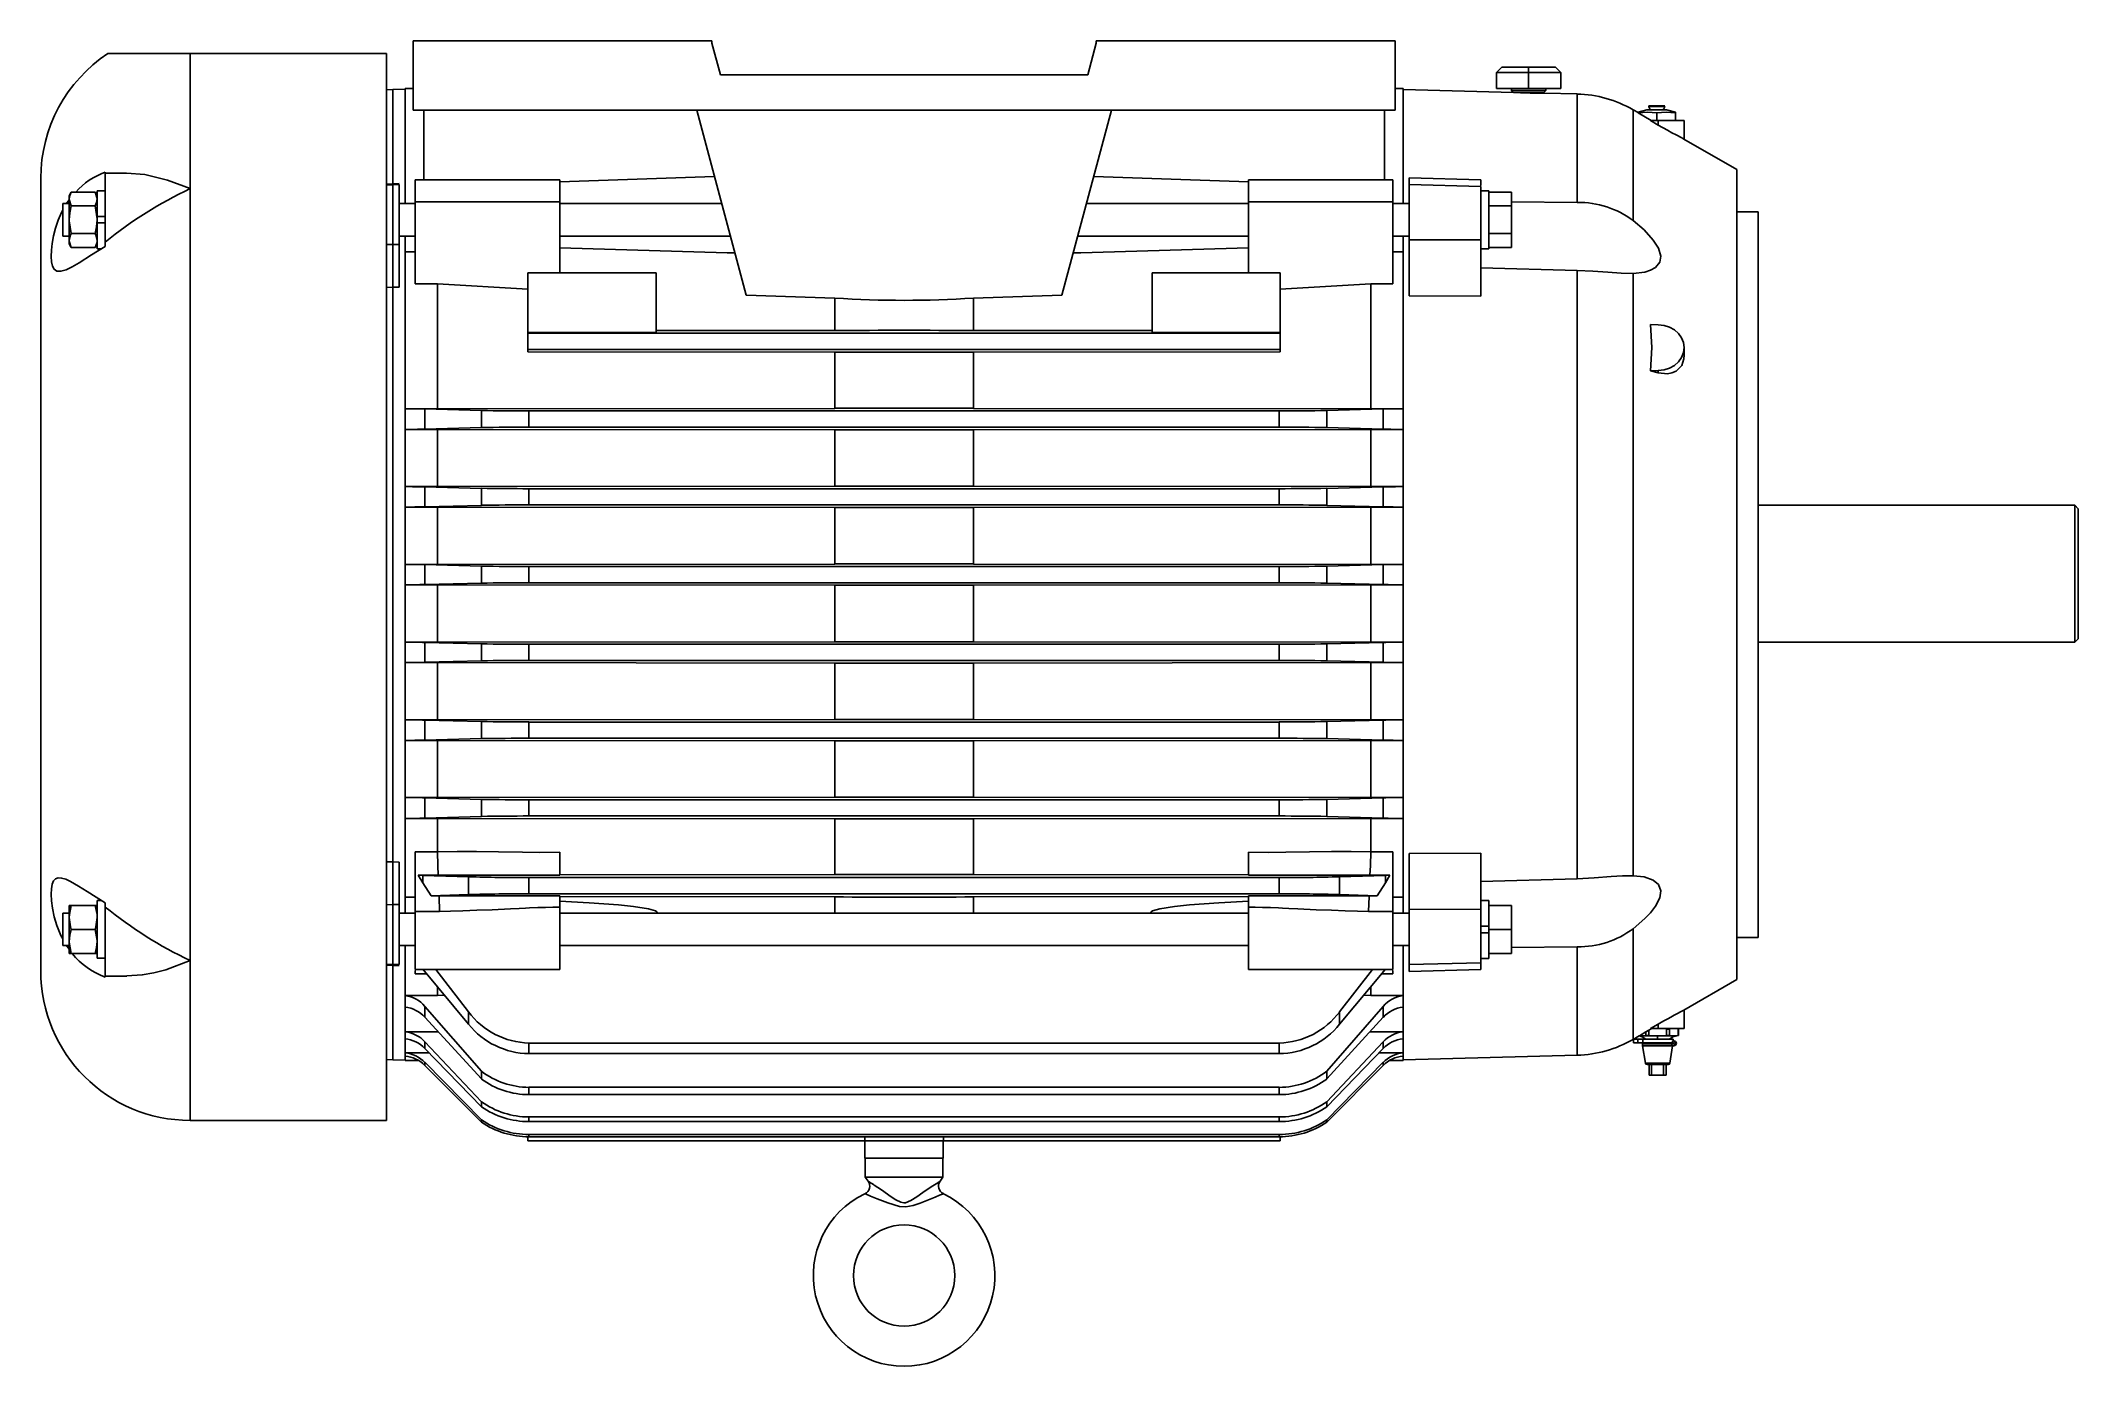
# Paper-space layout '_Back' of a CAD drawing. Header units: inches. Extents: x -10.1 to 13.8, y -9.3 to 6.2.
import ezdxf

# ---------------------------------------------------------------- set-up
doc = ezdxf.new("R2010")
doc.units = ezdxf.units.IN
doc.header["$MEASUREMENT"] = 0

psp = doc.layouts.new('_Back')

# ---------------------------------------------------------------- linework, layer by layer
at = {"color": 7, "linetype": 'Continuous', "lineweight": 25}
for p, q in [((-5.75, 6.25), (-2.25, 6.25)), ((-5.75, 6.25), (-5.75, 5.436)), ((-2.25, 6.25), (-2.25, 6.222)), ((-2.25, 6.222), (-2.15, 5.85)), ((2.25, 6.222), (2.15, 5.85)), ((2.25, 6.25), (2.25, 6.222)), ((2.25, 6.25), (5.75, 6.25)), ((5.75, 6.25), (5.75, 5.436)), ((-9.325, 6.1), (-6.06, 6.1)), ((-8.36, 6.1), (-8.36, -6.39)), ((-6.06, 6.1), (-6.06, -6.39)), ((-2.15, 5.85), (2.15, 5.85)), ((6.939, 5.88), (6.999, 5.94)), ((7.689, 5.88), (6.939, 5.88)), ((6.939, 5.88), (6.939, 5.69)), ((6.999, 5.94), (7.629, 5.94)), ((7.314, 5.94), (7.314, 5.69)), ((7.629, 5.94), (7.689, 5.88)), ((7.689, 5.88), (7.689, 5.69)), ((-5.986, 5.679), (-6.06, 5.676)), ((-5.844, 5.683), (-5.986, 5.679)), ((-5.986, 4.564), (-5.986, 5.679)), ((-5.75, 5.69), (-5.844, 5.69)), ((-5.844, 4.344), (-5.844, 5.69)), ((5.844, 5.69), (5.75, 5.69)), ((5.844, 5.69), (5.844, 4.344)), ((7.136, 5.646), (5.844, 5.68)), ((7.689, 5.69), (6.939, 5.69)), ((7.114, 5.69), (7.114, 5.667)), ((7.114, 5.667), (7.134, 5.646)), ((7.514, 5.667), (7.114, 5.667)), ((7.179, 5.644), (7.492, 5.644)), ((7.492, 5.644), (7.514, 5.667)), ((7.497, 5.638), (7.492, 5.644)), ((7.883, 5.627), (7.496, 5.637)), ((7.514, 5.667), (7.514, 5.69)), ((7.883, 5.627), (7.883, 4.358)), ((8.72, 5.49), (8.722, 5.48)), ((8.908, 5.49), (8.72, 5.49)), ((8.906, 5.48), (8.908, 5.49)), ((-5.75, 5.436), (5.75, 5.436)), ((-5.625, 5.436), (-5.625, 4.622)), ((-1.849, 3.271), (-2.429, 5.436)), ((1.849, 3.271), (2.429, 5.436)), ((5.625, 5.436), (5.625, 4.622)), ((8.595, 5.409), (8.537, 5.442)), ((8.537, 5.442), (8.537, 4.146)), ((8.699, 5.443), (8.595, 5.415)), ((8.595, 5.415), (8.595, 5.408)), ((8.595, 5.408), (8.597, 5.406)), ((8.75, 5.315), (8.597, 5.406)), ((8.929, 5.443), (8.699, 5.443)), ((8.722, 5.48), (8.906, 5.48)), ((8.742, 5.315), (8.832, 5.263)), ((8.742, 5.315), (9.134, 5.315)), ((8.814, 5.406), (8.814, 5.319)), ((8.832, 5.263), (8.832, 5.315)), ((9.033, 5.415), (8.929, 5.443)), ((9.033, 5.319), (9.033, 5.415)), ((9.134, 5.099), (9.134, 5.315)), ((9.75, 4.742), (9.131, 5.099)), ((-10.11, -4.64), (-10.11, 4.64)), ((-9.355, 4.712), (-9.355, 3.843)), ((-9.104, 4.7), (-9.355, 4.7)), ((-6.06, 4.573), (-5.986, 4.575)), ((-5.986, 4.564), (-6.06, 4.561)), ((-5.986, 4.575), (-5.914, 4.577)), ((-5.914, 4.566), (-5.986, 4.564)), ((-5.986, 4.564), (-5.986, 3.864)), ((-5.914, 4.566), (-5.914, 3.365)), ((-4.032, 4.622), (-5.725, 4.622)), ((-5.725, 4.622), (-5.725, 3.403)), ((-2.221, 4.66), (-4.032, 4.597)), ((-4.032, 4.622), (-4.032, 3.532)), ((2.221, 4.66), (4.032, 4.597)), ((5.725, 4.622), (4.032, 4.622)), ((4.032, 4.622), (4.032, 3.532)), ((5.725, 4.622), (5.725, 3.403)), ((5.914, 4.646), (6.754, 4.623)), ((5.914, 3.265), (5.914, 4.646)), ((6.754, 4.544), (5.914, 4.566)), ((6.754, 4.623), (6.754, 4.557)), ((6.754, 4.544), (6.754, 3.26)), ((9.75, -4.742), (9.75, 4.742)), ((-9.777, 4.344), (-9.851, 4.344)), ((-9.851, 4.344), (-9.851, 3.964)), ((-9.807, 4.344), (-9.777, 4.387)), ((-9.752, 4.479), (-9.777, 4.436)), ((-9.777, 3.873), (-9.777, 4.436)), ((-9.752, 4.479), (-9.474, 4.479)), ((-9.752, 4.317), (-9.474, 4.317)), ((-9.449, 4.436), (-9.474, 4.479)), ((-9.355, 4.494), (-9.449, 4.494)), ((-9.449, 4.494), (-9.449, 3.814)), ((-5.725, 4.344), (-5.914, 4.344)), ((-4.032, 4.364), (-5.725, 4.364)), ((-2.136, 4.344), (-4.032, 4.344)), ((4.032, 4.344), (2.136, 4.344)), ((4.032, 4.364), (5.725, 4.364)), ((5.914, 4.344), (5.725, 4.344)), ((6.848, 4.492), (6.754, 4.492)), ((6.848, 4.492), (6.848, 3.814)), ((7.112, 4.479), (6.848, 4.479)), ((7.112, 4.317), (6.848, 4.317)), ((7.112, 4.479), (7.112, 3.829)), ((7.112, 4.365), (7.883, 4.358)), ((-9.355, 4.192), (-9.449, 4.192)), ((-9.355, 4.117), (-9.449, 4.117)), ((10, 4.249), (9.75, 4.249)), ((10, -4.249), (10, 4.249)), ((-9.851, 3.964), (-9.777, 3.964)), ((-9.777, 3.873), (-9.752, 3.829)), ((-9.752, 3.992), (-9.474, 3.992)), ((-9.752, 3.829), (-9.474, 3.829)), ((-9.474, 3.829), (-9.449, 3.873)), ((-6.06, 3.865), (-5.986, 3.864)), ((-5.986, 3.864), (-5.914, 3.863)), ((-5.914, 3.964), (-5.725, 3.964)), ((-5.844, -3.964), (-5.844, 3.964)), ((-4.032, 3.964), (-2.035, 3.964)), ((2.035, 3.964), (4.032, 3.964)), ((5.725, 3.964), (5.914, 3.964)), ((5.844, 3.964), (5.844, -3.964)), ((5.914, 3.918), (6.754, 3.92)), ((7.112, 3.992), (6.848, 3.992)), ((7.112, 3.829), (6.848, 3.829)), ((-9.449, 3.814), (-9.4, 3.814)), ((-5.844, 3.778), (-5.725, 3.778)), ((5.844, 3.778), (5.725, 3.778)), ((6.754, 3.814), (6.848, 3.814)), ((7.883, 3.56), (6.754, 3.593)), ((-6.06, 3.363), (-5.986, 3.364)), ((-5.914, 3.365), (-5.986, 3.364)), ((-5.986, -3.364), (-5.986, 3.364)), ((-5.465, 3.403), (-5.725, 3.403)), ((-5.465, 3.403), (-5.465, 1.942)), ((-5.465, 3.403), (-4.405, 3.341)), ((-4.405, 3.532), (-4.405, 2.608)), ((-2.905, 3.532), (-4.405, 3.532)), ((-2.905, 3.532), (-2.905, 2.833)), ((2.905, 3.532), (2.905, 2.833)), ((2.905, 3.532), (4.405, 3.532)), ((4.405, 3.532), (4.405, 2.608)), ((5.465, 3.403), (4.405, 3.341)), ((5.465, 3.403), (5.465, 1.942)), ((5.465, 3.403), (5.725, 3.403)), ((7.883, 3.56), (7.883, -3.56)), ((8.537, 3.526), (8.537, -3.526)), ((-0.812, 3.237), (-1.849, 3.271)), ((-0.812, 3.237), (-0.812, 2.859)), ((0.812, 3.237), (1.849, 3.271)), ((0.812, 3.237), (0.812, 2.859)), ((6.754, 3.26), (5.914, 3.265)), ((8.832, 2.926), (8.742, 2.928)), ((-4.405, 2.833), (-2.905, 2.833)), ((4.405, 2.826), (-4.405, 2.826)), ((4.405, 2.634), (-4.405, 2.634)), ((-0.812, 2.859), (-2.905, 2.857)), ((0.812, 2.859), (2.905, 2.857)), ((4.405, 2.833), (2.905, 2.833)), ((9.134, 2.55), (9.134, 2.657)), ((-4.405, 2.608), (-0.812, 2.604)), ((-0.812, 2.604), (-0.812, 1.946)), ((4.405, 2.608), (0.812, 2.604)), ((0.812, 2.604), (0.812, 1.946)), ((8.742, 2.387), (8.832, 2.389)), ((8.742, 2.387), (8.832, 2.363)), ((8.832, 2.363), (8.832, 2.389)), ((-5.465, 1.942), (-5.844, 1.942)), ((-4.95, 1.92), (-5.611, 1.939)), ((-5.611, 1.939), (-5.611, 1.703)), ((-0.812, 1.946), (-5.465, 1.942)), ((-4.95, 1.721), (-4.95, 1.92)), ((-4.393, 1.726), (-4.393, 1.916)), ((4.393, 1.916), (-4.393, 1.916)), ((0.812, 1.946), (5.465, 1.942)), ((4.393, 1.726), (4.393, 1.916)), ((4.95, 1.92), (5.611, 1.939)), ((4.95, 1.721), (4.95, 1.92)), ((5.465, 1.942), (5.844, 1.942)), ((5.611, 1.939), (5.611, 1.703)), ((-5.844, 1.7), (-5.465, 1.7)), ((-5.611, 1.703), (-4.95, 1.721)), ((-5.465, 1.7), (-0.812, 1.696)), ((-5.465, 1.7), (-5.465, 1.03)), ((4.393, 1.726), (-4.393, 1.726)), ((-0.812, 1.696), (-0.812, 1.035)), ((5.465, 1.7), (0.812, 1.696)), ((0.812, 1.696), (0.812, 1.035)), ((5.611, 1.703), (4.95, 1.721)), ((5.844, 1.7), (5.465, 1.7)), ((5.465, 1.7), (5.465, 1.03)), ((-5.465, 1.03), (-5.844, 1.03)), ((-4.95, 1.01), (-5.611, 1.027)), ((-5.611, 1.027), (-5.611, 0.793)), ((-0.812, 1.035), (-5.465, 1.03)), ((-4.95, 0.811), (-4.95, 1.01)), ((-4.393, 0.815), (-4.393, 1.005)), ((4.393, 1.005), (-4.393, 1.005)), ((0.812, 1.035), (5.465, 1.03)), ((4.393, 0.815), (4.393, 1.005)), ((4.95, 1.01), (5.611, 1.027)), ((4.95, 0.811), (4.95, 1.01)), ((5.465, 1.03), (5.844, 1.03)), ((5.611, 1.027), (5.611, 0.793)), ((-5.844, 0.791), (-5.465, 0.791)), ((-5.611, 0.793), (-4.95, 0.811)), ((-5.465, 0.791), (-0.812, 0.786)), ((-5.465, 0.791), (-5.465, 0.12)), ((4.393, 0.815), (-4.393, 0.815)), ((-0.812, 0.786), (-0.812, 0.124)), ((5.465, 0.791), (0.812, 0.786)), ((0.812, 0.786), (0.812, 0.124)), ((5.611, 0.793), (4.95, 0.811)), ((5.844, 0.791), (5.465, 0.791)), ((5.465, 0.791), (5.465, 0.12)), ((13.71, 0.812), (10, 0.812)), ((13.75, 0.772), (13.71, 0.812)), ((13.71, -0.79), (13.71, 0.812)), ((13.75, 0.772), (13.75, -0.749)), ((-5.465, 0.12), (-5.844, 0.12)), ((-4.95, 0.099), (-5.611, 0.117)), ((-5.611, 0.117), (-5.611, -0.117)), ((-0.812, 0.124), (-5.465, 0.12)), ((-4.95, -0.099), (-4.95, 0.099)), ((-4.393, -0.095), (-4.393, 0.095)), ((4.393, 0.095), (-4.393, 0.095)), ((0.812, 0.124), (5.465, 0.12)), ((4.393, -0.095), (4.393, 0.095)), ((4.95, 0.099), (5.611, 0.117)), ((4.95, -0.099), (4.95, 0.099)), ((5.465, 0.12), (5.844, 0.12)), ((5.611, 0.117), (5.611, -0.117)), ((-5.844, -0.12), (-5.465, -0.12)), ((-5.611, -0.117), (-4.95, -0.099)), ((-5.465, -0.12), (-0.812, -0.124)), ((-5.465, -0.12), (-5.465, -0.791)), ((4.393, -0.095), (-4.393, -0.095)), ((-0.812, -0.124), (-0.812, -0.786)), ((5.465, -0.12), (0.812, -0.124)), ((0.812, -0.124), (0.812, -0.786)), ((5.611, -0.117), (4.95, -0.099)), ((5.844, -0.12), (5.465, -0.12)), ((5.465, -0.12), (5.465, -0.791)), ((-5.465, -0.791), (-5.844, -0.791)), ((-4.95, -0.811), (-5.611, -0.793)), ((-5.611, -0.793), (-5.611, -1.027)), ((-0.812, -0.786), (-5.465, -0.791)), ((-4.95, -1.01), (-4.95, -0.811)), ((4.393, -0.815), (-4.393, -0.815)), ((-4.393, -1.005), (-4.393, -0.815)), ((0.812, -0.786), (5.465, -0.791)), ((4.393, -1.005), (4.393, -0.815)), ((4.95, -0.811), (5.611, -0.793)), ((4.95, -1.01), (4.95, -0.811)), ((5.465, -0.791), (5.844, -0.791)), ((5.611, -0.793), (5.611, -1.027)), ((10, -0.79), (13.71, -0.79)), ((-5.844, -1.03), (-5.465, -1.03)), ((-5.611, -1.027), (-4.95, -1.01)), ((-5.465, -1.03), (-0.812, -1.035)), ((-5.465, -1.03), (-5.465, -1.7)), ((4.393, -1.005), (-4.393, -1.005)), ((-0.812, -1.035), (-0.812, -1.696)), ((5.465, -1.03), (0.812, -1.035)), ((0.812, -1.035), (0.812, -1.696)), ((5.611, -1.027), (4.95, -1.01)), ((5.844, -1.03), (5.465, -1.03)), ((5.465, -1.03), (5.465, -1.7)), ((-5.465, -1.7), (-5.844, -1.7)), ((-4.95, -1.721), (-5.611, -1.703)), ((-5.611, -1.703), (-5.611, -1.939)), ((-0.812, -1.696), (-5.465, -1.7)), ((-4.95, -1.92), (-4.95, -1.721)), ((4.393, -1.726), (-4.393, -1.726)), ((-4.393, -1.916), (-4.393, -1.726)), ((0.812, -1.696), (5.465, -1.7)), ((4.393, -1.916), (4.393, -1.726)), ((4.95, -1.721), (5.611, -1.703)), ((4.95, -1.92), (4.95, -1.721)), ((5.465, -1.7), (5.844, -1.7)), ((5.611, -1.703), (5.611, -1.939)), ((-5.844, -1.942), (-5.465, -1.942)), ((-5.611, -1.939), (-4.95, -1.92)), ((-5.465, -1.942), (-0.812, -1.946)), ((-5.465, -1.942), (-5.465, -2.609)), ((4.393, -1.916), (-4.393, -1.916)), ((-0.812, -1.946), (-0.812, -2.604)), ((5.465, -1.942), (0.812, -1.946)), ((0.812, -1.946), (0.812, -2.604)), ((5.611, -1.939), (4.95, -1.92)), ((5.844, -1.942), (5.465, -1.942)), ((5.465, -1.942), (5.465, -2.609)), ((-5.465, -2.609), (-5.844, -2.609)), ((-4.95, -2.631), (-5.611, -2.612)), ((-5.611, -2.612), (-5.611, -2.851)), ((-0.812, -2.604), (-5.465, -2.609)), ((0.812, -2.604), (5.465, -2.609)), ((4.95, -2.631), (5.611, -2.612)), ((5.465, -2.609), (5.844, -2.609)), ((5.611, -2.612), (5.611, -2.851)), ((-5.844, -2.854), (-5.465, -2.854)), ((-5.611, -2.851), (-4.95, -2.831)), ((-5.465, -2.854), (-0.812, -2.859)), ((-5.465, -2.854), (-5.465, -3.246)), ((-4.95, -2.831), (-4.95, -2.631)), ((4.393, -2.636), (-4.393, -2.636)), ((-4.393, -2.826), (-4.393, -2.636)), ((4.393, -2.826), (-4.393, -2.826)), ((-0.812, -2.859), (-0.812, -3.512)), ((5.465, -2.854), (0.812, -2.859)), ((0.812, -2.859), (0.812, -3.512)), ((4.393, -2.826), (4.393, -2.636)), ((4.95, -2.831), (4.95, -2.631)), ((5.611, -2.851), (4.95, -2.831)), ((5.844, -2.854), (5.465, -2.854)), ((5.465, -2.854), (5.465, -3.246)), ((-5.465, -3.246), (-5.725, -3.246)), ((-5.725, -3.246), (-5.725, -4.622)), ((-4.032, -3.518), (-4.032, -3.249)), ((4.032, -3.518), (4.032, -3.249)), ((5.465, -3.246), (5.725, -3.246)), ((5.725, -3.246), (5.725, -4.622)), ((5.914, -3.265), (6.754, -3.26)), ((5.914, -4.646), (5.914, -3.265)), ((6.754, -3.26), (6.754, -4.623)), ((-6.06, -3.363), (-5.986, -3.364)), ((-5.986, -3.364), (-5.914, -3.365)), ((-5.914, -3.365), (-5.914, -4.566)), ((-5.636, -3.521), (-5.69, -3.519)), ((-5.69, -3.519), (-5.455, -3.519)), ((-5.636, -3.609), (-5.69, -3.519)), ((-5.1, -3.538), (-5.636, -3.521)), ((-5.636, -3.521), (-5.636, -3.609)), ((-5.1, -3.538), (-5.1, -3.746)), ((4.393, -3.547), (-4.393, -3.547)), ((-4.393, -3.737), (-4.393, -3.547)), ((-0.812, -3.512), (-4.032, -3.515)), ((0.812, -3.512), (4.032, -3.515)), ((4.393, -3.737), (4.393, -3.547)), ((5.1, -3.538), (5.636, -3.521)), ((5.1, -3.538), (5.1, -3.746)), ((5.69, -3.519), (5.455, -3.519)), ((5.636, -3.521), (5.69, -3.519)), ((5.636, -3.609), (5.69, -3.519)), ((5.636, -3.521), (5.636, -3.609)), ((6.754, -3.593), (7.883, -3.56)), ((-9.4, -3.814), (-9.449, -3.814)), ((-9.449, -3.814), (-9.449, -4.492)), ((-5.725, -3.778), (-5.844, -3.778)), ((-5.539, -3.761), (-5.636, -3.609)), ((-5.539, -3.761), (-5.1, -3.746)), ((-5.446, -3.761), (-5.539, -3.761)), ((4.393, -3.737), (-4.393, -3.737)), ((-4.032, -3.892), (-4.032, -3.762)), ((-4.032, -3.77), (-0.812, -3.774)), ((-0.812, -3.774), (-0.812, -3.964)), ((4.032, -3.77), (0.812, -3.774)), ((0.812, -3.774), (0.812, -3.964)), ((4.032, -3.892), (4.032, -3.762)), ((5.539, -3.761), (5.1, -3.746)), ((5.446, -3.761), (5.539, -3.761)), ((5.539, -3.761), (5.636, -3.609)), ((5.725, -3.778), (5.844, -3.778)), ((6.848, -3.814), (6.754, -3.814)), ((6.848, -3.814), (6.848, -4.494)), ((-9.777, -3.964), (-9.851, -3.964)), ((-9.851, -3.964), (-9.851, -4.344)), ((-9.777, -3.873), (-9.449, -3.873)), ((-9.777, -4.436), (-9.777, -3.873)), ((-9.355, -3.843), (-9.355, -4.712)), ((-6.06, -3.865), (-5.986, -3.864)), ((-5.914, -3.863), (-5.986, -3.864)), ((-5.986, -3.864), (-5.986, -4.564)), ((-5.725, -3.964), (-5.914, -3.964)), ((-5.725, -3.943), (-5.439, -3.943)), ((-4.032, -4.622), (-4.032, -3.892)), ((4.032, -3.964), (-4.032, -3.964)), ((4.032, -4.622), (4.032, -3.892)), ((5.725, -3.943), (5.439, -3.943)), ((5.914, -3.964), (5.725, -3.964)), ((6.754, -3.92), (5.914, -3.918)), ((7.112, -3.873), (6.848, -3.873)), ((7.112, -3.873), (7.112, -4.436)), ((-9.752, -4.154), (-9.474, -4.154)), ((6.848, -4.117), (6.754, -4.117)), ((6.848, -4.192), (6.754, -4.192)), ((7.112, -4.154), (6.848, -4.154)), ((8.537, -4.146), (8.537, -5.442)), ((9.75, -4.249), (10, -4.249)), ((-9.851, -4.344), (-9.777, -4.344)), ((-9.777, -4.386), (-9.807, -4.344)), ((-9.777, -4.436), (-9.449, -4.436)), ((-9.355, -4.492), (-9.449, -4.492)), ((-5.914, -4.344), (-5.725, -4.344)), ((-5.844, -5.638), (-5.844, -4.344)), ((-4.032, -4.344), (4.032, -4.344)), ((5.725, -4.344), (5.914, -4.344)), ((5.844, -4.344), (5.844, -5.638)), ((6.754, -4.494), (6.848, -4.494)), ((7.112, -4.436), (6.848, -4.436)), ((7.883, -4.358), (7.112, -4.365)), ((7.883, -4.358), (7.883, -5.627)), ((-9.355, -4.7), (-9.103, -4.7)), ((-6.06, -4.561), (-5.986, -4.564)), ((-6.06, -4.573), (-5.986, -4.575)), ((-5.986, -4.564), (-5.914, -4.566)), ((-5.986, -5.679), (-5.986, -4.564)), ((-5.914, -4.577), (-5.986, -4.575)), ((-5.725, -4.622), (-4.032, -4.622)), ((-5.725, -4.634), (-5.725, -4.673)), ((-5.725, -4.673), (-5.591, -4.673)), ((-5.636, -4.618), (-5.1, -5.264)), ((-5.1, -5.119), (-5.485, -4.622)), ((4.032, -4.622), (5.725, -4.622)), ((5.636, -4.618), (5.1, -5.264)), ((5.1, -5.119), (5.485, -4.622)), ((5.725, -4.673), (5.591, -4.673)), ((5.725, -4.634), (5.725, -4.673)), ((5.914, -4.566), (6.754, -4.544)), ((6.754, -4.623), (5.914, -4.646)), ((9.131, -5.099), (9.75, -4.742)), ((-5.465, -4.928), (-5.844, -4.928)), ((-5.465, -4.829), (-5.465, -4.928)), ((-5.382, -4.925), (-5.465, -4.928)), ((5.382, -4.925), (5.465, -4.928)), ((5.465, -4.829), (5.465, -4.928)), ((5.465, -4.928), (5.844, -4.928)), ((-4.95, -5.813), (-5.611, -5.056)), ((-5.611, -5.056), (-5.611, -5.183)), ((-5.611, -5.183), (-4.95, -5.905)), ((-5.1, -5.119), (-5.1, -5.264)), ((4.95, -5.813), (5.611, -5.056)), ((5.611, -5.183), (4.95, -5.905)), ((5.1, -5.119), (5.1, -5.264)), ((5.611, -5.056), (5.611, -5.183)), ((9.134, -5.315), (9.134, -5.099)), ((-5.465, -5.352), (-5.844, -5.352)), ((-4.95, -6.172), (-5.611, -5.47)), ((-5.611, -5.47), (-5.611, -5.547)), ((-5.457, -5.352), (-5.465, -5.352)), ((4.393, -5.484), (-4.393, -5.484)), ((-4.393, -5.608), (-4.393, -5.484)), ((4.393, -5.608), (4.393, -5.484)), ((4.95, -6.172), (5.611, -5.47)), ((5.457, -5.352), (5.465, -5.352)), ((5.465, -5.352), (5.844, -5.352)), ((5.611, -5.47), (5.611, -5.547)), ((8.537, -5.442), (8.61, -5.4)), ((8.542, -5.44), (8.542, -5.48)), ((9.005, -5.44), (8.542, -5.44)), ((9.006, -5.48), (8.542, -5.48)), ((8.592, -5.48), (8.592, -5.44)), ((8.61, -5.4), (8.613, -5.398)), ((8.613, -5.398), (8.686, -5.353)), ((8.658, -5.398), (8.613, -5.398)), ((8.65, -5.48), (8.65, -5.44)), ((8.686, -5.395), (8.658, -5.398)), ((8.658, -5.398), (8.775, -5.398)), ((8.72, -5.333), (8.686, -5.353)), ((8.686, -5.353), (8.686, -5.395)), ((8.686, -5.395), (8.72, -5.395)), ((8.714, -5.48), (8.716, -5.495)), ((8.72, -5.333), (8.749, -5.316)), ((8.72, -5.395), (8.72, -5.333)), ((8.775, -5.398), (8.72, -5.395)), ((8.832, -5.263), (8.742, -5.315)), ((9.134, -5.315), (8.742, -5.315)), ((8.824, -5.399), (8.775, -5.398)), ((8.824, -5.399), (8.873, -5.398)), ((8.824, -5.399), (8.824, -5.44)), ((8.824, -5.48), (8.824, -5.495)), ((8.832, -5.263), (8.832, -5.315)), ((8.928, -5.395), (8.873, -5.398)), ((8.873, -5.398), (9.049, -5.398)), ((8.962, -5.32), (8.928, -5.32)), ((8.928, -5.32), (8.928, -5.395)), ((8.962, -5.395), (8.928, -5.395)), ((8.932, -5.495), (8.934, -5.48)), ((8.962, -5.395), (8.962, -5.32)), ((8.99, -5.398), (8.962, -5.395)), ((8.997, -5.48), (8.997, -5.459)), ((8.997, -5.459), (9.015, -5.459)), ((9.005, -5.459), (9.005, -5.44)), ((9.066, -5.395), (9.038, -5.398)), ((9.049, -5.398), (9.067, -5.395)), ((9.067, -5.32), (9.054, -5.315)), ((9.066, -5.32), (9.066, -5.395)), ((9.067, -5.32), (9.066, -5.32)), ((9.066, -5.395), (9.067, -5.395)), ((9.067, -5.395), (9.067, -5.32)), ((-6.06, -5.676), (-5.986, -5.679)), ((-5.986, -5.679), (-5.844, -5.683)), ((-5.562, -5.598), (-5.844, -5.598)), ((-5.844, -5.69), (-5.844, -5.638)), ((-5.844, -5.69), (-5.693, -5.69)), ((-5.611, -5.547), (-4.95, -6.23)), ((-4.95, -6.383), (-5.611, -5.71)), ((-5.611, -5.71), (-5.611, -5.747)), ((4.393, -5.608), (-4.393, -5.608)), ((5.611, -5.547), (4.95, -6.23)), ((4.95, -6.383), (5.611, -5.71)), ((5.562, -5.598), (5.844, -5.598)), ((5.611, -5.71), (5.611, -5.747)), ((5.693, -5.69), (5.844, -5.69)), ((5.844, -5.68), (7.883, -5.627)), ((5.844, -5.638), (5.844, -5.69)), ((8.649, -5.495), (8.649, -5.515)), ((8.649, -5.495), (9.006, -5.495)), ((8.649, -5.515), (8.681, -5.718)), ((8.649, -5.515), (8.991, -5.515)), ((8.681, -5.718), (8.967, -5.718)), ((8.967, -5.718), (8.999, -5.516)), ((8.991, -5.516), (8.991, -5.495)), ((9.015, -5.516), (8.991, -5.516)), ((-5.611, -5.747), (-4.95, -6.411)), ((-4.95, -5.905), (-4.95, -5.813)), ((5.611, -5.747), (4.95, -6.411)), ((4.95, -5.905), (4.95, -5.813)), ((8.701, -5.735), (8.947, -5.735)), ((8.724, -5.735), (8.724, -5.86)), ((8.923, -5.86), (8.724, -5.86)), ((8.754, -5.86), (8.754, -5.735)), ((8.893, -5.86), (8.893, -5.735)), ((8.923, -5.86), (8.923, -5.735)), ((-4.95, -6.23), (-4.95, -6.172)), ((4.393, -6.002), (-4.393, -6.002)), ((-4.393, -6.088), (-4.393, -6.002)), ((4.393, -6.088), (-4.393, -6.088)), ((4.393, -6.088), (4.393, -6.002)), ((4.95, -6.23), (4.95, -6.172)), ((-8.36, -6.39), (-6.06, -6.39)), ((-4.95, -6.411), (-4.95, -6.383)), ((4.393, -6.35), (-4.393, -6.35)), ((-4.393, -6.404), (-4.393, -6.35)), ((4.393, -6.404), (-4.393, -6.404)), ((4.393, -6.404), (4.393, -6.35)), ((4.95, -6.411), (4.95, -6.383)), ((-4.405, -6.58), (-4.405, -6.629)), ((-4.405, -6.629), (-0.46, -6.629)), ((-4.393, -6.581), (-4.393, -6.555)), ((4.393, -6.555), (-4.393, -6.555)), ((4.393, -6.581), (-4.393, -6.581)), ((-0.47, -6.629), (-0.47, -6.63)), ((0.47, -6.63), (-0.47, -6.63)), ((-0.46, -6.629), (-0.461, -6.581)), ((-0.458, -6.63), (-0.458, -6.833)), ((0.458, -6.833), (0.458, -6.63)), ((0.46, -6.629), (0.461, -6.581)), ((4.405, -6.629), (0.46, -6.629)), ((0.47, -6.63), (0.47, -6.629)), ((4.393, -6.581), (4.393, -6.555)), ((4.405, -6.58), (4.405, -6.629)), ((-0.458, -6.833), (0.458, -6.833)), ((-0.455, -6.833), (-0.455, -7.053)), ((0.455, -7.053), (0.455, -6.833)), ((-0.455, -7.053), (-0.421, -7.103)), ((-0.455, -7.053), (0.455, -7.053)), ((0.422, -7.102), (0.455, -7.053))]:
    psp.add_line(p, q, dxfattribs=at)
at = {"color": 7, "linetype": 'Continuous', "lineweight": 25, "flags": 128}
for points in [[(7.179, 5.644), (7.217, 5.642), (7.273, 5.64), (7.332, 5.638), (7.39, 5.637), (7.44, 5.637), (7.477, 5.637), (7.496, 5.637), (7.496, 5.637)], [(8.597, 5.406), (8.705, 5.415), (8.814, 5.406)], [(8.814, 5.406), (8.923, 5.415), (9.033, 5.406)], [(8.832, 5.263), (8.938, 5.203), (8.991, 5.174), (9.041, 5.147), (9.107, 5.112), (9.133, 5.098), (9.131, 5.099)], [(-8.36, 4.518), (-8.362, 4.519), (-8.625, 4.619), (-8.891, 4.683), (-9.104, 4.698)], [(-9.752, 4.479), (-9.77, 4.439), (-9.777, 4.398)], [(-9.777, 4.398), (-9.777, 4.392), (-9.752, 4.317)], [(-9.752, 4.317), (-9.77, 4.237), (-9.777, 4.154)], [(-9.449, 4.398), (-9.449, 4.404), (-9.474, 4.479)], [(-9.474, 4.317), (-9.456, 4.356), (-9.449, 4.398)], [(-9.449, 4.154), (-9.449, 4.166), (-9.474, 4.317)], [(-9.355, 3.843), (-9.515, 3.742), (-9.66, 3.65), (-9.741, 3.604), (-9.812, 3.569), (-9.873, 3.551), (-9.921, 3.553), (-9.952, 3.574), (-9.973, 3.612), (-9.984, 3.662), (-9.989, 3.724), (-9.986, 3.797), (-9.977, 3.878), (-9.961, 3.966), (-9.938, 4.057), (-9.906, 4.149), (-9.867, 4.239), (-9.851, 4.267)], [(-9.777, 4.154), (-9.777, 4.143), (-9.752, 3.992)], [(-9.474, 3.992), (-9.456, 4.071), (-9.449, 4.154)], [(8.537, 4.146), (8.665, 4.037), (8.774, 3.916), (8.834, 3.823), (8.862, 3.729), (8.85, 3.656), (8.798, 3.595), (8.74, 3.563), (8.673, 3.542), (8.537, 3.526)], [(-9.752, 3.992), (-9.761, 3.974), (-9.777, 3.911)], [(-9.777, 3.911), (-9.775, 3.891), (-9.752, 3.829)], [(-9.449, 3.911), (-9.465, 3.975), (-9.474, 3.992)], [(-9.474, 3.829), (-9.45, 3.891), (-9.449, 3.911)], [(-5.986, 3.364), (-5.986, 3.481), (-5.986, 3.607), (-5.986, 3.736), (-5.986, 3.864)], [(-1.982, 3.766), (-2.071, 3.769), (-4.032, 3.824)], [(1.982, 3.766), (2.071, 3.769), (4.032, 3.824)], [(8.537, 3.526), (8.398, 3.528), (8.24, 3.539), (8.066, 3.551), (7.883, 3.56)], [(8.742, 2.928), (8.758, 2.659), (8.742, 2.387)], [(8.832, 2.389), (8.9, 2.397), (8.964, 2.418), (9.021, 2.45), (9.069, 2.492), (9.104, 2.543), (9.126, 2.599), (9.134, 2.657), (9.126, 2.716), (9.104, 2.772), (9.069, 2.823), (9.021, 2.865), (8.964, 2.897), (8.9, 2.918), (8.832, 2.926)], [(8.832, 2.363), (8.938, 2.352), (8.992, 2.361), (9.041, 2.382), (9.107, 2.447), (9.133, 2.527), (9.131, 2.549)], [(13.75, -0.749), (13.749, -0.75), (13.71, -0.79)], [(-4.032, -3.249), (-4.265, -3.253), (-4.47, -3.251), (-4.749, -3.246), (-5.006, -3.242), (-5.234, -3.241), (-5.465, -3.246)], [(-5.456, -3.519), (-5.46, -3.404), (-5.465, -3.246)], [(4.032, -3.249), (4.265, -3.253), (4.47, -3.251), (4.749, -3.246), (5.006, -3.242), (5.234, -3.241), (5.465, -3.246)], [(5.456, -3.519), (5.46, -3.404), (5.465, -3.246)], [(-9.851, -4.266), (-9.873, -4.226), (-9.921, -4.108), (-9.952, -4.005), (-9.973, -3.905), (-9.984, -3.82), (-9.989, -3.743), (-9.986, -3.678), (-9.977, -3.625), (-9.961, -3.586), (-9.938, -3.561), (-9.906, -3.55), (-9.867, -3.552), (-9.817, -3.567), (-9.761, -3.593), (-9.668, -3.646), (-9.565, -3.71), (-9.463, -3.775), (-9.355, -3.843)], [(-5.986, -3.864), (-5.986, -3.736), (-5.986, -3.607), (-5.986, -3.481), (-5.986, -3.364)], [(-5.456, -3.519), (-4.836, -3.519), (-4.426, -3.518), (-4.032, -3.518)], [(5.456, -3.519), (4.836, -3.519), (4.426, -3.518), (4.032, -3.518)], [(7.883, -3.56), (8.082, -3.55), (8.28, -3.536), (8.413, -3.527), (8.537, -3.526)], [(8.537, -3.526), (8.665, -3.54), (8.774, -3.579), (8.834, -3.629), (8.862, -3.703), (8.85, -3.784), (8.798, -3.883), (8.74, -3.958), (8.673, -4.028), (8.537, -4.146)], [(-4.032, -3.762), (-4.627, -3.761), (-5.037, -3.761), (-5.447, -3.761)], [(-5.439, -3.943), (-5.446, -3.769), (-5.447, -3.761)], [(4.032, -3.762), (4.627, -3.761), (5.037, -3.761), (5.447, -3.761)], [(5.439, -3.943), (5.446, -3.769), (5.447, -3.761)], [(-9.752, -3.873), (-9.775, -3.98), (-9.777, -4.014)], [(-9.777, -4.014), (-9.761, -4.124), (-9.752, -4.154)], [(-9.449, -4.014), (-9.45, -3.98), (-9.474, -3.873)], [(-9.474, -4.154), (-9.465, -4.124), (-9.449, -4.014)], [(-5.439, -3.943), (-5.311, -3.94), (-5.167, -3.936), (-5.004, -3.93), (-4.825, -3.923), (-4.611, -3.913), (-4.507, -3.908), (-4.432, -3.905), (-4.385, -3.903), (-4.29, -3.899), (-4.199, -3.896), (-4.113, -3.894), (-4.032, -3.892)], [(-2.889, -3.964), (-2.888, -3.959), (-2.889, -3.954), (-2.895, -3.947), (-2.91, -3.937), (-2.993, -3.913), (-3.167, -3.885), (-3.343, -3.868), (-3.687, -3.842), (-4.032, -3.824)], [(2.889, -3.964), (2.888, -3.959), (2.889, -3.954), (2.895, -3.947), (2.91, -3.937), (2.993, -3.913), (3.167, -3.885), (3.343, -3.868), (3.687, -3.842), (4.032, -3.824)], [(5.439, -3.943), (5.311, -3.94), (5.167, -3.936), (5.004, -3.93), (4.825, -3.923), (4.611, -3.913), (4.507, -3.908), (4.432, -3.905), (4.385, -3.903), (4.29, -3.899), (4.199, -3.896), (4.113, -3.894), (4.032, -3.892)], [(-9.752, -4.154), (-9.77, -4.223), (-9.777, -4.295)], [(-9.449, -4.295), (-9.449, -4.285), (-9.474, -4.154)], [(-9.777, -4.295), (-9.777, -4.305), (-9.752, -4.436)], [(-9.474, -4.436), (-9.456, -4.367), (-9.449, -4.295)], [(-9.103, -4.697), (-8.922, -4.687), (-8.785, -4.662), (-8.647, -4.626), (-8.362, -4.519), (-8.36, -4.518)], [(8.61, -5.401), (8.645, -5.413), (8.685, -5.44)], [(8.963, -5.44), (9.003, -5.413), (9.049, -5.398)], [(-0.421, -7.102), (-0.422, -7.102), (-0.409, -7.11), (-0.404, -7.113), (-0.359, -7.142)], [(-0.359, -7.142), (-0.349, -7.149), (-0.266, -7.203), (-0.152, -7.283), (-0.098, -7.319), (-0.039, -7.348), (-0.002, -7.355), (0.015, -7.354), (0.08, -7.329), (0.151, -7.283), (0.221, -7.234), (0.318, -7.169), (0.374, -7.132), (0.409, -7.11), (0.422, -7.102), (0.421, -7.102)], [(-0.403, -7.272), (-0.445, -7.255), (-0.46, -7.249), (-0.461, -7.248), (-0.461, -7.248)], [(0.461, -7.248), (0.461, -7.248), (0.449, -7.253), (0.416, -7.266), (0.363, -7.288), (0.265, -7.327), (0.187, -7.358), (0.105, -7.385), (0.02, -7.401), (-0.052, -7.397), (-0.19, -7.356), (-0.316, -7.307), (-0.393, -7.276), (-0.403, -7.272)]]:
    psp.add_lwpolyline(points, dxfattribs=at)
at = {"color": 7, "linetype": 'Continuous', "lineweight": 25}
psp.add_circle((0, -8.206), 0.593, dxfattribs=at)
for centre, radius, start, end in [((-8.36, 4.64), 1.75, 123.456, 180), ((7.46, 11.425), 5.788, 266.7959, 267.2229), ((7.847, 4.247), 1.38, 60, 88.5), ((8.814, 5.496), 0.0933, 189.9996, 214.7257), ((8.814, 5.496), 0.0933, 325.2743, 350.0004), ((-9.067, 3.913), 0.849, 109.8057, 138.1849), ((-6.364, 0.246), 4.716, 115.0407, 129.3593), ((7.899, 3.29), 1.067, 53.2761, 90.8398), ((0, 15.847), 12.636, 266.3144, 273.6856), ((0, -382.273), 385.133, 89.87916, 90.12084), ((0, 411.698), 409.094, 269.88623, 270.11377), ((-5.86, -8.21), 10.152, 88.5934, 89.9096), ((-4.414, 32.581), 30.665, 268.9996, 270.0391), ((0, -422.022), 423.97, 89.89023, 90.10977), ((4.414, 32.581), 30.665, 269.9609, 271.0004), ((5.86, -8.21), 10.152, 90.0904, 91.4066), ((-5.849, 11.294), 9.594, 270.0285, 271.4211), ((-4.412, -29.927), 31.653, 89.9657, 90.9727), ((0, 440.871), 439.176, 269.89403, 270.10597), ((4.412, -29.927), 31.653, 89.0273, 90.0343), ((5.849, 11.294), 9.594, 268.5789, 269.9715), ((-5.86, -9.661), 10.691, 88.6624, 89.9121), ((-4.415, 32.784), 31.778, 269.0352, 270.0383), ((0, -446.235), 447.271, 89.89595, 90.10405), ((4.415, 32.784), 31.778, 269.9617, 270.9648), ((5.86, -9.661), 10.691, 90.0879, 91.3376), ((-5.848, 10.617), 9.826, 270.0222, 271.3819), ((-4.412, -31.692), 32.508, 89.9676, 90.9482), ((0, 455.472), 454.686, 269.89764, 270.10236), ((4.412, -31.692), 32.508, 89.0518, 90.0324), ((5.848, 10.617), 9.826, 268.6181, 269.9778), ((-5.861, -10.806), 10.925, 88.6901, 89.913), ((-4.415, 32.355), 32.26, 269.0499, 270.038), ((0, -457.138), 457.263, 89.89822, 90.10178), ((4.415, 32.355), 32.26, 269.962, 270.9501), ((5.861, -10.806), 10.925, 90.087, 91.3099), ((-5.848, 9.745), 9.864, 270.0212, 271.3757), ((-4.412, -32.746), 32.651, 89.9679, 90.9442), ((0, 457.138), 457.263, 269.89822, 270.10178), ((4.412, -32.746), 32.651, 89.0558, 90.0321), ((5.848, 9.745), 9.864, 268.6243, 269.9788), ((-5.861, -11.656), 10.865, 88.6831, 89.9128), ((-4.415, 31.32), 32.135, 269.0461, 270.0381), ((0, -455.472), 454.686, 89.89764, 90.10236), ((4.415, 31.32), 32.135, 269.9619, 270.9539), ((5.861, -11.656), 10.865, 90.0872, 91.3169), ((-5.848, 8.685), 9.716, 270.0252, 271.4004), ((-4.412, -33.103), 32.098, 89.9667, 90.9598), ((0, 446.235), 447.271, 269.89595, 270.10405), ((4.412, -33.103), 32.098, 89.0402, 90.0333), ((5.848, 8.685), 9.716, 268.5996, 269.9748), ((-5.86, -12.203), 10.503, 88.6391, 89.9112), ((-4.415, 29.665), 31.39, 269.0231, 270.0386), ((0, -440.871), 439.176, 89.89403, 90.10597), ((4.415, 29.665), 31.39, 269.9614, 270.9769), ((5.86, -12.203), 10.503, 90.0888, 91.3609), ((-5.85, 7.419), 9.36, 270.0348, 271.4622), ((-4.413, -32.743), 30.827, 89.9636, 90.9976), ((0, 422.022), 423.97, 269.89023, 270.10977), ((4.413, -32.743), 30.827, 89.0024, 90.0364), ((5.85, 7.419), 9.36, 268.5378, 269.9652), ((-5.86, -12.421), 9.812, 88.546, 89.9077), ((0, -411.698), 409.094, 89.88623, 90.11377), ((5.86, -12.421), 9.812, 90.0923, 91.454), ((-5.852, 5.888), 8.743, 270.0521, 271.5804), ((-4.414, 27.325), 29.961, 268.9758, 270.0397), ((-4.414, -31.598), 28.772, 89.958, 91.0659), ((0, 382.273), 385.133, 269.87916, 270.12084), ((4.414, 27.325), 29.961, 269.9603, 271.0242), ((4.414, -31.598), 28.772, 88.9341, 90.042), ((5.852, 5.888), 8.743, 268.4196, 269.9479), ((-4.439, 20.628), 24.175, 268.4324, 270.1085), ((0, -364.087), 360.576, 89.87093, 90.12907), ((4.439, 20.628), 24.175, 269.8915, 271.5676), ((-4.438, -26.566), 22.829, 89.888, 91.6629), ((0, 321.734), 325.509, 269.85702, 270.14298), ((4.438, -26.566), 22.829, 88.3371, 90.112), ((-6.296, -0.138), 4.842, 230.8283, 244.7716), ((7.897, -3.284), 1.074, 269.2719, 306.6123), ((-9.065, -3.898), 0.864, 218.4891, 250.3925), ((-8.36, -4.64), 1.75, 180, 270), ((-5.883, -5.278), 0.351, 39.261, 83.6991), ((5.883, -5.278), 0.351, 96.3009, 140.739), ((-5.882, -5.424), 0.363, 41.5526, 83.9623), ((-4.371, -4.572), 0.912, 216.821, 268.5802), ((4.371, -4.572), 0.912, 271.4198, 323.179), ((5.882, -5.424), 0.363, 96.0377, 138.4474), ((12.523, -11.651), 7.378, 117.3744, 120.022), ((-5.879, -5.715), 0.363, 42.4637, 84.538), ((-5.878, -5.803), 0.37, 43.7565, 84.6935), ((-4.38, -4.681), 0.927, 219.0014, 269.1822), ((4.38, -4.681), 0.927, 270.8178, 320.9986), ((5.879, -5.715), 0.363, 95.462, 137.5363), ((5.878, -5.803), 0.37, 95.3065, 136.2435), ((7.847, -4.247), 1.38, 271.5, 300), ((9.005, -5.487), 0.0285, 272.1847, 87.8153), ((9.006, -5.487), 0.00751, 272.1847, 87.8153), ((9.015, -5.487), 0.0285, 270, 90), ((-5.877, -5.969), 0.371, 44.2462, 84.945), ((-5.876, -6.01), 0.374, 44.8101, 85.0418), ((5.877, -5.969), 0.371, 95.055, 135.7538), ((5.876, -6.01), 0.374, 94.9582, 135.1899), ((8.701, -5.715), 0.02, 189.0395, 270), ((8.947, -5.715), 0.02, 270, 350.9605), ((-4.389, -5.079), 0.924, 232.6228, 269.7275), ((-4.391, -5.14), 0.948, 233.8606, 269.8318), ((4.389, -5.079), 0.924, 270.2725, 307.3772), ((4.391, -5.14), 0.948, 270.1682, 306.1394), ((-4.391, -5.386), 0.964, 234.6076, 269.8838), ((4.391, -5.386), 0.964, 270.1162, 305.3924), ((-4.392, -5.424), 0.98, 235.3376, 269.9448), ((-4.393, -5.566), 0.989, 235.7258, 269.9663), ((-4.393, -5.584), 0.997, 236.0679, 269.9922), ((4.392, -5.424), 0.98, 270.0552, 304.6624), ((4.393, -5.566), 0.989, 270.0337, 304.2742), ((4.393, -5.584), 0.997, 270.0078, 303.9321), ((-0.498, -7.16), 0.0953, 293.0642, 36.8508), ((0.5, -7.159), 0.0967, 144.392, 246.2169), ((0, -8.206), 1.063, 115.7009, 64.299)]:
    psp.add_arc(centre, radius, start, end, dxfattribs=at)

doc.saveas('drawing.dxf')
